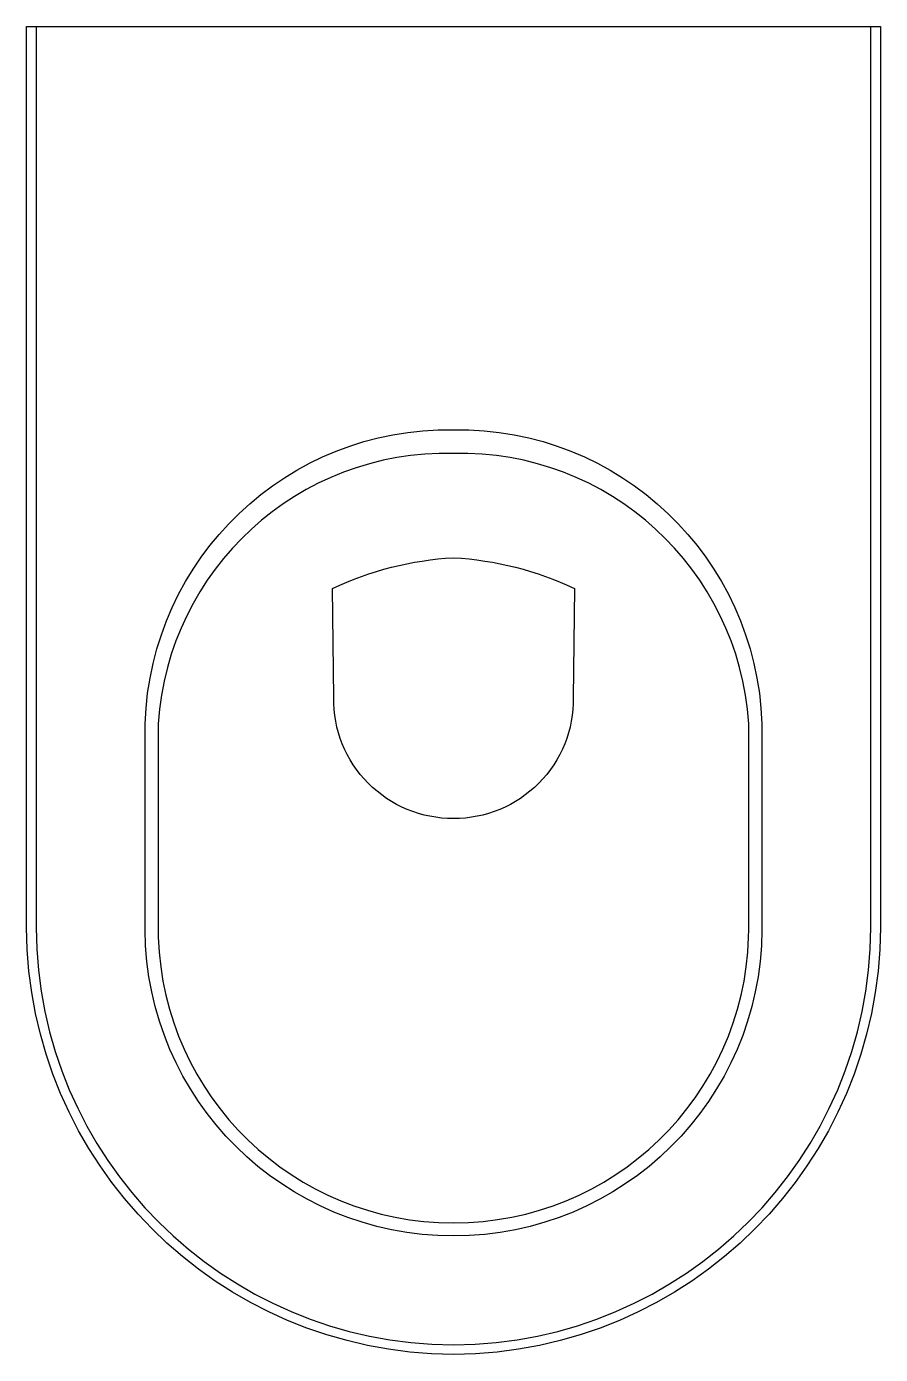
# Model space of a CAD drawing. Extents: x -870.493 to -870.133, y 510.046 to 510.606.
import ezdxf

# ---------------------------------------------------------------- set-up
doc = ezdxf.new("R2010")
doc.units = 0
doc.header["$LTSCALE"] = 50
doc.header["$MEASUREMENT"] = 0
doc.layers.add('A-PECAS', color=2, linetype='CONTINUOUS')

msp = doc.modelspace()

# ---------------------------------------------------------------- linework, layer by layer
at = {"layer": 'A-PECAS'}
for points in [[(-870.31311, 510.04588, -0.411807), (-870.49311, 510.22588), (-870.49311, 510.60588), (-870.31311, 510.60588), (-870.13311, 510.60588), (-870.13311, 510.22588, -0.411807)], [(-870.31311, 510.43588, -0.409584), (-870.18311, 510.31188), (-870.18311, 510.22488, -0.413201), (-870.31311, 510.09588, -0.413201), (-870.44311, 510.22488), (-870.44311, 510.31188, -0.409584)], [(-870.3131, 510.10138, 0.405971), (-870.18867, 510.22184), (-870.18861, 510.22488), (-870.18861, 510.31188, 0.402365), (-870.31311, 510.42588, 0.402365), (-870.43761, 510.31188), (-870.43761, 510.22488), (-870.43756, 510.22184, 0.405971), (-870.31312, 510.10138, -0.001066)], [(-870.31311, 510.27188, -0.420408), (-870.36361, 510.32288), (-870.36411, 510.36888, -0.096753), (-870.31311, 510.38188, -0.096753), (-870.26211, 510.36888), (-870.26261, 510.32288, -0.420408)]]:
    msp.add_lwpolyline(points, format="xyb", close=True, dxfattribs=at)
msp.add_lwpolyline([(-870.48911, 510.60588), (-870.48911, 510.22589, 0.411661), (-870.31318, 510.04988), (-870.31305, 510.04988, 0.411664), (-870.13711, 510.22589), (-870.13711, 510.60588)], format="xyb", dxfattribs=at)

doc.saveas('drawing.dxf')
